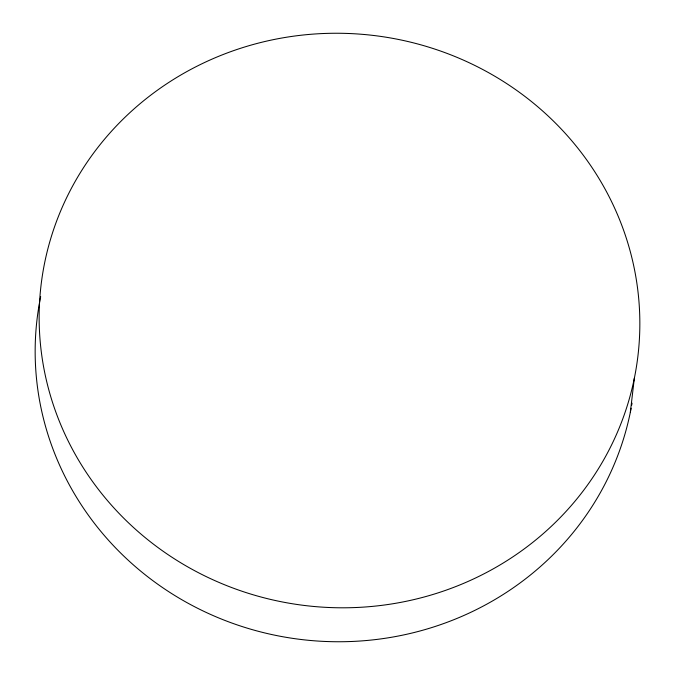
<?xml version="1.0" encoding="UTF-8"?>
<svg xmlns="http://www.w3.org/2000/svg" width="675" height="675" viewBox="0 0 675 675"><rect width="100%" height="100%" fill="white"/><g stroke="black" fill="none" stroke-linecap="round" stroke-linejoin="round"><path stroke-width="1.01" d="M630.34 412.29L634.323 378.346A300.535 287.094 6.7 0 0 241.726 47.917A300.535 287.094 6.7 0 0 142.433 535.317A300.535 287.094 6.7 0 0 634.323 378.346M632.045 403.118A300.535 287.094 6.7 0 1 631.69 405.169M631.133 408.232A300.535 287.094 6.7 0 1 280.302 636.28A300.535 287.094 6.7 0 1 40.677 296.654"/></g></svg>
